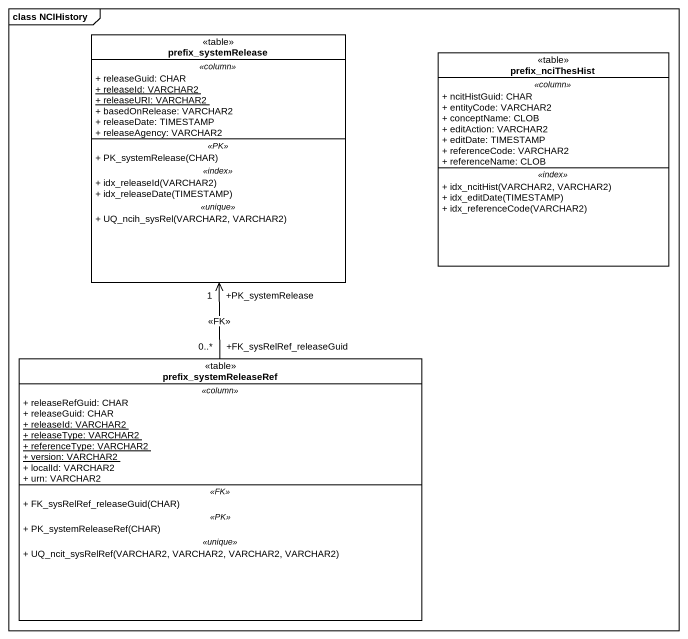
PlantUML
@startuml
mainframe class NCIHistory
hide circle
hide empty members
skinparam classAttributeIconSize 0
class prefix_systemRelease <<table>> #FFFFFF {
  .. <<column>> ..
  + releaseGuid: CHAR
  {static} + releaseId: VARCHAR2
  {static} + releaseURI: VARCHAR2
  + basedOnRelease: VARCHAR2
  + releaseDate: TIMESTAMP
  + releaseAgency: VARCHAR2
  .. <<PK>> ..
  + PK_systemRelease(CHAR)
  .. <<index>> ..
  + idx_releaseId(VARCHAR2)
  + idx_releaseDate(TIMESTAMP)
  .. <<unique>> ..
  + UQ_ncih_sysRel(VARCHAR2, VARCHAR2)
}
class prefix_nciThesHist <<table>> #FFFFFF {
  .. <<column>> ..
  + ncitHistGuid: CHAR
  + entityCode: VARCHAR2
  + conceptName: CLOB
  + editAction: VARCHAR2
  + editDate: TIMESTAMP
  + referenceCode: VARCHAR2
  + referenceName: CLOB
  .. <<index>> ..
  + idx_ncitHist(VARCHAR2, VARCHAR2)
  + idx_editDate(TIMESTAMP)
  + idx_referenceCode(VARCHAR2)
}
class prefix_systemReleaseRef <<table>> #FFFFFF {
  .. <<column>> ..
  + releaseRefGuid: CHAR
  + releaseGuid: CHAR
  {static} + releaseId: VARCHAR2
  {static} + releaseType: VARCHAR2
  {static} + referenceType: VARCHAR2
  {static} + version: VARCHAR2
  + localId: VARCHAR2
  + urn: VARCHAR2
  .. <<FK>> ..
  + FK_sysRelRef_releaseGuid(CHAR)
  .. <<PK>> ..
  + PK_systemReleaseRef(CHAR)
  .. <<unique>> ..
  + UQ_ncit_sysRelRef(VARCHAR2, VARCHAR2, VARCHAR2, VARCHAR2)
}
prefix_systemReleaseRef "+FK_sysRelRef_releaseGuid\n0..*" -up-> "+PK_systemRelease\n1" prefix_systemRelease : <<FK>>
@enduml
